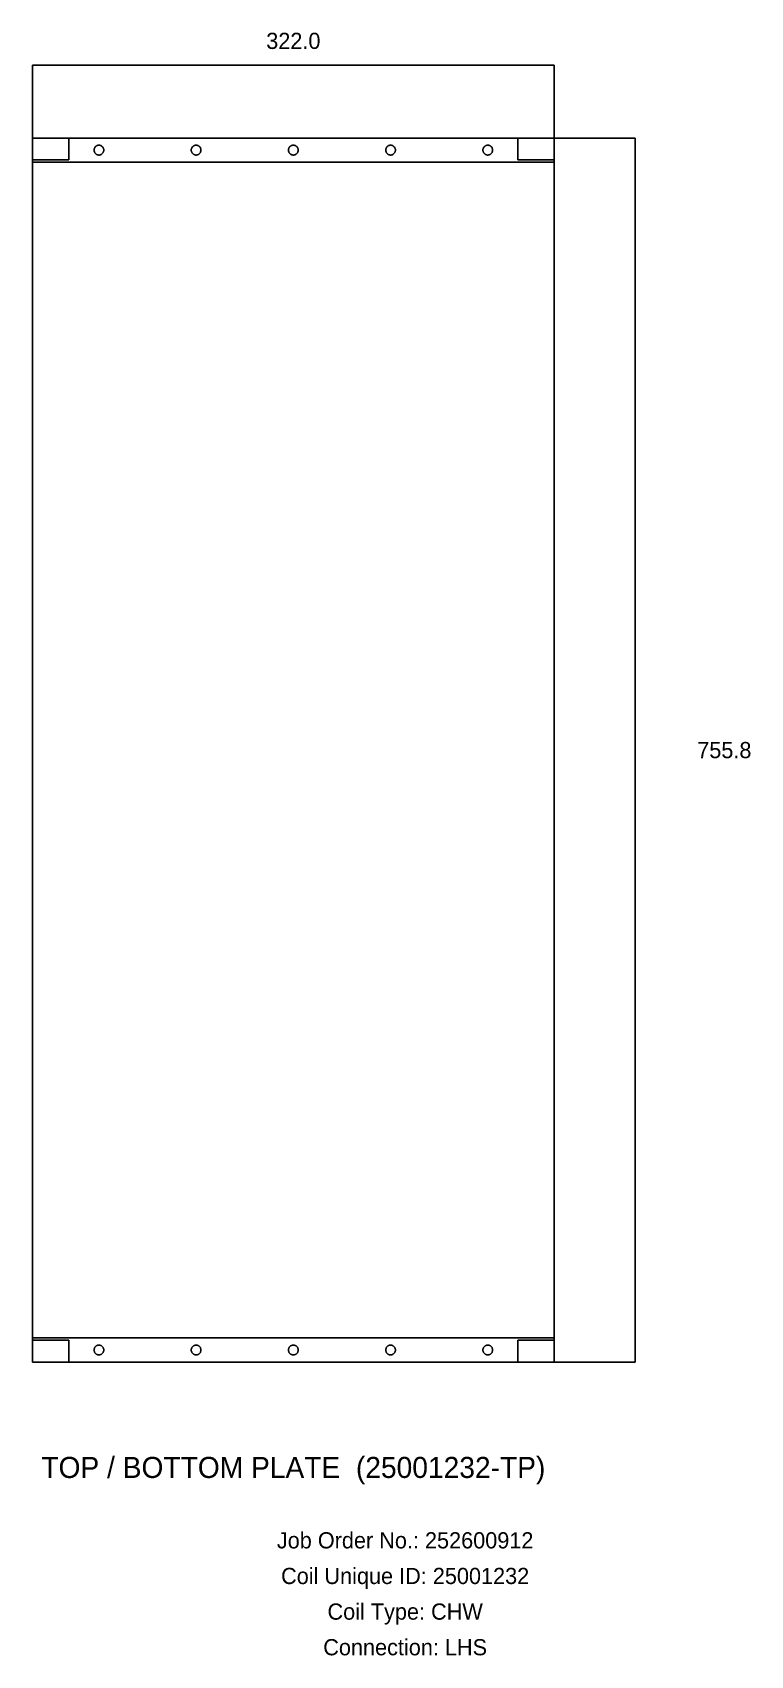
# Model space of a CAD drawing. Header units: millimetres. Extents: x 0 to 563, y -1000001 to 1141.
# Drawn here: x 120 to 563, y 139 to 1141 of the extents above; entities outside this region: 1.
import ezdxf
from ezdxf.enums import TextEntityAlignment as Align

# ---------------------------------------------------------------- set-up
doc = ezdxf.new("R2010")
doc.units = ezdxf.units.MM
for name, color, linetype in [('COIL_META', 8, 'Continuous'), ('DRAWING', 7, 'Continuous'), ('TEXT', 7, 'Continuous')]:
    doc.layers.add(name, color=color, linetype=linetype)

msp = doc.modelspace()

# ---------------------------------------------------------------- linework, layer by layer
at = {"layer": 'DRAWING', "linetype": 'CONTINUOUS', "true_color": 0xff6a00}
for p, q in [((120, 1075.8), (120, 1120.8)), ((120, 1120.8), (442, 1120.8)), ((442, 1075.8), (442, 1120.8)), ((442, 1075.8), (492, 1075.8)), ((492, 1075.8), (492, 320)), ((442, 320), (492, 320))]:
    msp.add_line(p, q, dxfattribs=at)
at = {"layer": 'DRAWING', "linetype": 'CONTINUOUS', "true_color": 0x111111}
for p, q in [((120, 1075.8), (442, 1075.8)), ((120, 320), (120, 1075.8)), ((120, 1075.8), (442, 1075.8)), ((120, 320), (120, 1075.8)), ((442, 1075.8), (442, 320)), ((442, 1075.8), (442, 320)), ((120, 1060.8), (442, 1060.8)), ((120, 335), (442, 335)), ((442, 320), (120, 320)), ((442, 320), (120, 320))]:
    msp.add_line(p, q, dxfattribs=at)
at = {"layer": 'DRAWING', "linetype": 'CONTINUOUS', "true_color": 0x444444}
for p, q in [((120, 1075.8), (142.5, 1075.8)), ((120, 1062.3), (120, 1075.8)), ((142.5, 1075.8), (142.5, 1062.3)), ((419.5, 1075.8), (442, 1075.8)), ((419.5, 1062.3), (419.5, 1075.8)), ((442, 1075.8), (442, 1062.3)), ((142.5, 1062.3), (120, 1062.3)), ((442, 1062.3), (419.5, 1062.3)), ((120, 333.5), (142.5, 333.5)), ((120, 320), (120, 333.5)), ((142.5, 333.5), (142.5, 320)), ((419.5, 333.5), (442, 333.5)), ((419.5, 320), (419.5, 333.5)), ((442, 333.5), (442, 320)), ((142.5, 320), (120, 320)), ((442, 320), (419.5, 320))]:
    msp.add_line(p, q, dxfattribs=at)
at = {"layer": 'DRAWING', "linetype": 'CONTINUOUS', "true_color": 0x111111}
for points in [[(164, 1068.3), (164, 1068.1), (164, 1067.8), (163.9, 1067.6), (163.8, 1067.3), (163.7, 1067.1), (163.6, 1066.8), (163.5, 1066.6), (163.3, 1066.4), (163.1, 1066.2), (162.9, 1066), (162.7, 1065.9), (162.5, 1065.7), (162.3, 1065.6), (162, 1065.5), (161.8, 1065.4), (161.5, 1065.4), (161.3, 1065.3), (161, 1065.3), (160.7, 1065.3), (160.5, 1065.4), (160.2, 1065.4), (160, 1065.5), (159.7, 1065.6), (159.5, 1065.7), (159.3, 1065.9), (159.1, 1066), (158.9, 1066.2), (158.7, 1066.4), (158.5, 1066.6), (158.4, 1066.8), (158.3, 1067.1), (158.2, 1067.3), (158.1, 1067.6), (158, 1067.8), (158, 1068.1), (158, 1068.3), (158, 1068.6), (158, 1068.9), (158.1, 1069.1), (158.2, 1069.4), (158.3, 1069.6), (158.4, 1069.8), (158.5, 1070.1), (158.7, 1070.3), (158.9, 1070.5), (159.1, 1070.6), (159.3, 1070.8), (159.5, 1070.9), (159.7, 1071.1), (160, 1071.2), (160.2, 1071.2), (160.5, 1071.3), (160.7, 1071.3), (161, 1071.3), (161.3, 1071.3), (161.5, 1071.3), (161.8, 1071.2), (162, 1071.2), (162.3, 1071.1), (162.5, 1070.9), (162.7, 1070.8), (162.9, 1070.6), (163.1, 1070.5), (163.3, 1070.3), (163.5, 1070.1), (163.6, 1069.8), (163.7, 1069.6), (163.8, 1069.4), (163.9, 1069.1), (164, 1068.9), (164, 1068.6), (164, 1068.3)], [(224, 1068.3), (224, 1068.1), (224, 1067.8), (223.9, 1067.6), (223.8, 1067.3), (223.7, 1067.1), (223.6, 1066.8), (223.5, 1066.6), (223.3, 1066.4), (223.1, 1066.2), (222.9, 1066), (222.7, 1065.9), (222.5, 1065.7), (222.3, 1065.6), (222, 1065.5), (221.8, 1065.4), (221.5, 1065.4), (221.3, 1065.3), (221, 1065.3), (220.7, 1065.3), (220.5, 1065.4), (220.2, 1065.4), (220, 1065.5), (219.7, 1065.6), (219.5, 1065.7), (219.3, 1065.9), (219.1, 1066), (218.9, 1066.2), (218.7, 1066.4), (218.5, 1066.6), (218.4, 1066.8), (218.3, 1067.1), (218.2, 1067.3), (218.1, 1067.6), (218, 1067.8), (218, 1068.1), (218, 1068.3), (218, 1068.6), (218, 1068.9), (218.1, 1069.1), (218.2, 1069.4), (218.3, 1069.6), (218.4, 1069.8), (218.5, 1070.1), (218.7, 1070.3), (218.9, 1070.5), (219.1, 1070.6), (219.3, 1070.8), (219.5, 1070.9), (219.7, 1071.1), (220, 1071.2), (220.2, 1071.2), (220.5, 1071.3), (220.7, 1071.3), (221, 1071.3), (221.3, 1071.3), (221.5, 1071.3), (221.8, 1071.2), (222, 1071.2), (222.3, 1071.1), (222.5, 1070.9), (222.7, 1070.8), (222.9, 1070.6), (223.1, 1070.5), (223.3, 1070.3), (223.5, 1070.1), (223.6, 1069.8), (223.7, 1069.6), (223.8, 1069.4), (223.9, 1069.1), (224, 1068.9), (224, 1068.6), (224, 1068.3)], [(284, 1068.3), (284, 1068.1), (284, 1067.8), (283.9, 1067.6), (283.8, 1067.3), (283.7, 1067.1), (283.6, 1066.8), (283.5, 1066.6), (283.3, 1066.4), (283.1, 1066.2), (282.9, 1066), (282.7, 1065.9), (282.5, 1065.7), (282.3, 1065.6), (282, 1065.5), (281.8, 1065.4), (281.5, 1065.4), (281.3, 1065.3), (281, 1065.3), (280.7, 1065.3), (280.5, 1065.4), (280.2, 1065.4), (280, 1065.5), (279.7, 1065.6), (279.5, 1065.7), (279.3, 1065.9), (279.1, 1066), (278.9, 1066.2), (278.7, 1066.4), (278.5, 1066.6), (278.4, 1066.8), (278.3, 1067.1), (278.2, 1067.3), (278.1, 1067.6), (278, 1067.8), (278, 1068.1), (278, 1068.3), (278, 1068.6), (278, 1068.9), (278.1, 1069.1), (278.2, 1069.4), (278.3, 1069.6), (278.4, 1069.8), (278.5, 1070.1), (278.7, 1070.3), (278.9, 1070.5), (279.1, 1070.6), (279.3, 1070.8), (279.5, 1070.9), (279.7, 1071.1), (280, 1071.2), (280.2, 1071.2), (280.5, 1071.3), (280.7, 1071.3), (281, 1071.3), (281.3, 1071.3), (281.5, 1071.3), (281.8, 1071.2), (282, 1071.2), (282.3, 1071.1), (282.5, 1070.9), (282.7, 1070.8), (282.9, 1070.6), (283.1, 1070.5), (283.3, 1070.3), (283.5, 1070.1), (283.6, 1069.8), (283.7, 1069.6), (283.8, 1069.4), (283.9, 1069.1), (284, 1068.9), (284, 1068.6), (284, 1068.3)], [(344, 1068.3), (344, 1068.1), (344, 1067.8), (343.9, 1067.6), (343.8, 1067.3), (343.7, 1067.1), (343.6, 1066.8), (343.5, 1066.6), (343.3, 1066.4), (343.1, 1066.2), (342.9, 1066), (342.7, 1065.9), (342.5, 1065.7), (342.3, 1065.6), (342, 1065.5), (341.8, 1065.4), (341.5, 1065.4), (341.3, 1065.3), (341, 1065.3), (340.7, 1065.3), (340.5, 1065.4), (340.2, 1065.4), (340, 1065.5), (339.7, 1065.6), (339.5, 1065.7), (339.3, 1065.9), (339.1, 1066), (338.9, 1066.2), (338.7, 1066.4), (338.5, 1066.6), (338.4, 1066.8), (338.3, 1067.1), (338.2, 1067.3), (338.1, 1067.6), (338, 1067.8), (338, 1068.1), (338, 1068.3), (338, 1068.6), (338, 1068.9), (338.1, 1069.1), (338.2, 1069.4), (338.3, 1069.6), (338.4, 1069.8), (338.5, 1070.1), (338.7, 1070.3), (338.9, 1070.5), (339.1, 1070.6), (339.3, 1070.8), (339.5, 1070.9), (339.7, 1071.1), (340, 1071.2), (340.2, 1071.2), (340.5, 1071.3), (340.7, 1071.3), (341, 1071.3), (341.3, 1071.3), (341.5, 1071.3), (341.8, 1071.2), (342, 1071.2), (342.3, 1071.1), (342.5, 1070.9), (342.7, 1070.8), (342.9, 1070.6), (343.1, 1070.5), (343.3, 1070.3), (343.5, 1070.1), (343.6, 1069.8), (343.7, 1069.6), (343.8, 1069.4), (343.9, 1069.1), (344, 1068.9), (344, 1068.6), (344, 1068.3)], [(404, 1068.3), (404, 1068.1), (404, 1067.8), (403.9, 1067.6), (403.8, 1067.3), (403.7, 1067.1), (403.6, 1066.8), (403.5, 1066.6), (403.3, 1066.4), (403.1, 1066.2), (402.9, 1066), (402.7, 1065.9), (402.5, 1065.7), (402.3, 1065.6), (402, 1065.5), (401.8, 1065.4), (401.5, 1065.4), (401.3, 1065.3), (401, 1065.3), (400.7, 1065.3), (400.5, 1065.4), (400.2, 1065.4), (400, 1065.5), (399.7, 1065.6), (399.5, 1065.7), (399.3, 1065.9), (399.1, 1066), (398.9, 1066.2), (398.7, 1066.4), (398.5, 1066.6), (398.4, 1066.8), (398.3, 1067.1), (398.2, 1067.3), (398.1, 1067.6), (398, 1067.8), (398, 1068.1), (398, 1068.3), (398, 1068.6), (398, 1068.9), (398.1, 1069.1), (398.2, 1069.4), (398.3, 1069.6), (398.4, 1069.8), (398.5, 1070.1), (398.7, 1070.3), (398.9, 1070.5), (399.1, 1070.6), (399.3, 1070.8), (399.5, 1070.9), (399.7, 1071.1), (400, 1071.2), (400.2, 1071.2), (400.5, 1071.3), (400.7, 1071.3), (401, 1071.3), (401.3, 1071.3), (401.5, 1071.3), (401.8, 1071.2), (402, 1071.2), (402.3, 1071.1), (402.5, 1070.9), (402.7, 1070.8), (402.9, 1070.6), (403.1, 1070.5), (403.3, 1070.3), (403.5, 1070.1), (403.6, 1069.8), (403.7, 1069.6), (403.8, 1069.4), (403.9, 1069.1), (404, 1068.9), (404, 1068.6), (404, 1068.3)], [(164, 327.5), (164, 327.2), (164, 327), (163.9, 326.7), (163.8, 326.5), (163.7, 326.2), (163.6, 326), (163.5, 325.8), (163.3, 325.6), (163.1, 325.4), (162.9, 325.2), (162.7, 325), (162.5, 324.9), (162.3, 324.8), (162, 324.7), (161.8, 324.6), (161.5, 324.5), (161.3, 324.5), (161, 324.5), (160.7, 324.5), (160.5, 324.5), (160.2, 324.6), (160, 324.7), (159.7, 324.8), (159.5, 324.9), (159.3, 325), (159.1, 325.2), (158.9, 325.4), (158.7, 325.6), (158.5, 325.8), (158.4, 326), (158.3, 326.2), (158.2, 326.5), (158.1, 326.7), (158, 327), (158, 327.2), (158, 327.5), (158, 327.8), (158, 328), (158.1, 328.3), (158.2, 328.5), (158.3, 328.8), (158.4, 329), (158.5, 329.2), (158.7, 329.4), (158.9, 329.6), (159.1, 329.8), (159.3, 330), (159.5, 330.1), (159.7, 330.2), (160, 330.3), (160.2, 330.4), (160.5, 330.5), (160.7, 330.5), (161, 330.5), (161.3, 330.5), (161.5, 330.5), (161.8, 330.4), (162, 330.3), (162.3, 330.2), (162.5, 330.1), (162.7, 330), (162.9, 329.8), (163.1, 329.6), (163.3, 329.4), (163.5, 329.2), (163.6, 329), (163.7, 328.8), (163.8, 328.5), (163.9, 328.3), (164, 328), (164, 327.8), (164, 327.5)], [(224, 327.5), (224, 327.2), (224, 327), (223.9, 326.7), (223.8, 326.5), (223.7, 326.2), (223.6, 326), (223.5, 325.8), (223.3, 325.6), (223.1, 325.4), (222.9, 325.2), (222.7, 325), (222.5, 324.9), (222.3, 324.8), (222, 324.7), (221.8, 324.6), (221.5, 324.5), (221.3, 324.5), (221, 324.5), (220.7, 324.5), (220.5, 324.5), (220.2, 324.6), (220, 324.7), (219.7, 324.8), (219.5, 324.9), (219.3, 325), (219.1, 325.2), (218.9, 325.4), (218.7, 325.6), (218.5, 325.8), (218.4, 326), (218.3, 326.2), (218.2, 326.5), (218.1, 326.7), (218, 327), (218, 327.2), (218, 327.5), (218, 327.8), (218, 328), (218.1, 328.3), (218.2, 328.5), (218.3, 328.8), (218.4, 329), (218.5, 329.2), (218.7, 329.4), (218.9, 329.6), (219.1, 329.8), (219.3, 330), (219.5, 330.1), (219.7, 330.2), (220, 330.3), (220.2, 330.4), (220.5, 330.5), (220.7, 330.5), (221, 330.5), (221.3, 330.5), (221.5, 330.5), (221.8, 330.4), (222, 330.3), (222.3, 330.2), (222.5, 330.1), (222.7, 330), (222.9, 329.8), (223.1, 329.6), (223.3, 329.4), (223.5, 329.2), (223.6, 329), (223.7, 328.8), (223.8, 328.5), (223.9, 328.3), (224, 328), (224, 327.8), (224, 327.5)], [(284, 327.5), (284, 327.2), (284, 327), (283.9, 326.7), (283.8, 326.5), (283.7, 326.2), (283.6, 326), (283.5, 325.8), (283.3, 325.6), (283.1, 325.4), (282.9, 325.2), (282.7, 325), (282.5, 324.9), (282.3, 324.8), (282, 324.7), (281.8, 324.6), (281.5, 324.5), (281.3, 324.5), (281, 324.5), (280.7, 324.5), (280.5, 324.5), (280.2, 324.6), (280, 324.7), (279.7, 324.8), (279.5, 324.9), (279.3, 325), (279.1, 325.2), (278.9, 325.4), (278.7, 325.6), (278.5, 325.8), (278.4, 326), (278.3, 326.2), (278.2, 326.5), (278.1, 326.7), (278, 327), (278, 327.2), (278, 327.5), (278, 327.8), (278, 328), (278.1, 328.3), (278.2, 328.5), (278.3, 328.8), (278.4, 329), (278.5, 329.2), (278.7, 329.4), (278.9, 329.6), (279.1, 329.8), (279.3, 330), (279.5, 330.1), (279.7, 330.2), (280, 330.3), (280.2, 330.4), (280.5, 330.5), (280.7, 330.5), (281, 330.5), (281.3, 330.5), (281.5, 330.5), (281.8, 330.4), (282, 330.3), (282.3, 330.2), (282.5, 330.1), (282.7, 330), (282.9, 329.8), (283.1, 329.6), (283.3, 329.4), (283.5, 329.2), (283.6, 329), (283.7, 328.8), (283.8, 328.5), (283.9, 328.3), (284, 328), (284, 327.8), (284, 327.5)], [(344, 327.5), (344, 327.2), (344, 327), (343.9, 326.7), (343.8, 326.5), (343.7, 326.2), (343.6, 326), (343.5, 325.8), (343.3, 325.6), (343.1, 325.4), (342.9, 325.2), (342.7, 325), (342.5, 324.9), (342.3, 324.8), (342, 324.7), (341.8, 324.6), (341.5, 324.5), (341.3, 324.5), (341, 324.5), (340.7, 324.5), (340.5, 324.5), (340.2, 324.6), (340, 324.7), (339.7, 324.8), (339.5, 324.9), (339.3, 325), (339.1, 325.2), (338.9, 325.4), (338.7, 325.6), (338.5, 325.8), (338.4, 326), (338.3, 326.2), (338.2, 326.5), (338.1, 326.7), (338, 327), (338, 327.2), (338, 327.5), (338, 327.8), (338, 328), (338.1, 328.3), (338.2, 328.5), (338.3, 328.8), (338.4, 329), (338.5, 329.2), (338.7, 329.4), (338.9, 329.6), (339.1, 329.8), (339.3, 330), (339.5, 330.1), (339.7, 330.2), (340, 330.3), (340.2, 330.4), (340.5, 330.5), (340.7, 330.5), (341, 330.5), (341.3, 330.5), (341.5, 330.5), (341.8, 330.4), (342, 330.3), (342.3, 330.2), (342.5, 330.1), (342.7, 330), (342.9, 329.8), (343.1, 329.6), (343.3, 329.4), (343.5, 329.2), (343.6, 329), (343.7, 328.8), (343.8, 328.5), (343.9, 328.3), (344, 328), (344, 327.8), (344, 327.5)], [(404, 327.5), (404, 327.2), (404, 327), (403.9, 326.7), (403.8, 326.5), (403.7, 326.2), (403.6, 326), (403.5, 325.8), (403.3, 325.6), (403.1, 325.4), (402.9, 325.2), (402.7, 325), (402.5, 324.9), (402.3, 324.8), (402, 324.7), (401.8, 324.6), (401.5, 324.5), (401.3, 324.5), (401, 324.5), (400.7, 324.5), (400.5, 324.5), (400.2, 324.6), (400, 324.7), (399.7, 324.8), (399.5, 324.9), (399.3, 325), (399.1, 325.2), (398.9, 325.4), (398.7, 325.6), (398.5, 325.8), (398.4, 326), (398.3, 326.2), (398.2, 326.5), (398.1, 326.7), (398, 327), (398, 327.2), (398, 327.5), (398, 327.8), (398, 328), (398.1, 328.3), (398.2, 328.5), (398.3, 328.8), (398.4, 329), (398.5, 329.2), (398.7, 329.4), (398.9, 329.6), (399.1, 329.8), (399.3, 330), (399.5, 330.1), (399.7, 330.2), (400, 330.3), (400.2, 330.4), (400.5, 330.5), (400.7, 330.5), (401, 330.5), (401.3, 330.5), (401.5, 330.5), (401.8, 330.4), (402, 330.3), (402.3, 330.2), (402.5, 330.1), (402.7, 330), (402.9, 329.8), (403.1, 329.6), (403.3, 329.4), (403.5, 329.2), (403.6, 329), (403.7, 328.8), (403.8, 328.5), (403.9, 328.3), (404, 328), (404, 327.8), (404, 327.5)]]:
    msp.add_lwpolyline(points, close=True, dxfattribs=at)

# ---------------------------------------------------------------- texts
at = {"layer": 'COIL_META', "true_color": 0x666666}
msp.add_text('COIL_HELVIX_DIMS:{"coil_type":"CHW","coil_unique_id":"25001232","coil_width":280.0,"connection_side":"LHS","fin_length":2200.0,"first_bend_top_plate":12.0,"job_order_no":"252600912","number_of_splits":3.0,"sheet_metal_thickness":1.5,"top_plate":15.0}', height=2.5, dxfattribs=at).set_placement((0, -1000000))
at = {"layer": 'TEXT', "true_color": 0xff6a00}
for s, p in [('322.0', (281, 1135.8)), ('755.8', (547, 697.9))]:
    msp.add_text(s, height=10, dxfattribs=at).set_placement(p, align=Align.MIDDLE_CENTER)
at = {"layer": 'TEXT', "true_color": 0x111111}
for s, height, p in [('TOP / BOTTOM PLATE  (25001232-TP)', 13, (281, 255)), ('Job Order No.: 252600912', 10, (350, 210)), ('Coil Unique ID: 25001232', 10, (350, 188)), ('Coil Type: CHW', 10, (350, 166)), ('Connection: LHS', 10, (350, 144))]:
    msp.add_text(s, height=height, dxfattribs=at).set_placement(p, align=Align.MIDDLE_CENTER)

doc.saveas('drawing.dxf')
